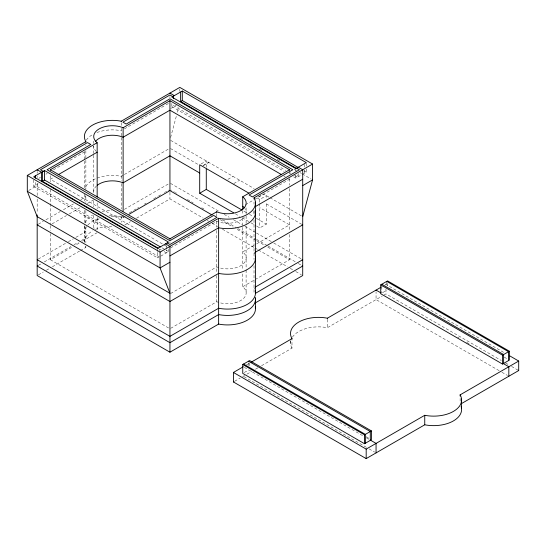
<?xml version="1.0" encoding="UTF-8"?>
<svg xmlns="http://www.w3.org/2000/svg" width="546" height="546" viewBox="0 0 546 546"><rect width="100%" height="100%" fill="white"/><g stroke="black" fill="none" stroke-linecap="round" stroke-linejoin="round"><path stroke-width="0.41" stroke-dasharray="2.73 2.05" d="M85.865 189.285L85.865 187.626M254.02 213.998L254.02 209.848L254.02 213.274M170.598 137.524L176.529 115.479M177.402 112.21L178.719 107.316M38.821 178.296L40.465 177.348M45.953 174.181L47.202 173.464M53.44 169.861L85.865 151.14M124.372 128.911L165.554 105.132M166.1 104.812L168.844 103.228M33.681 180.003L33.681 186.336L38.097 183.784M171.86 103.392L171.86 106.559L173.505 105.603L285.688 170.372M28.713 190.472L37.176 185.585M170.645 108.524L176.29 105.269M52.539 177.982L50.341 179.252L163.425 244.54M38.275 224.229L43.209 221.376M45.953 219.792L60.299 211.514M63.418 209.712L73.396 203.951M80.876 199.631L85.865 196.751A27.935 16.127 0 0 1 85.333 195.721M123.123 175.239L121.253 176.324A27.935 16.127 0 0 0 85.142 187.92M124.372 174.522L168.844 148.84M52.123 223.833L66.482 215.547M69.267 213.936L80.426 207.494M87.401 203.467L93.673 199.843M201.16 163.909L206.279 160.954L206.279 169.192M38.275 259.07L65.909 243.113M68.407 241.673L73.396 238.793M75.887 237.353L85.865 231.593A27.935 16.127 0 0 1 84.412 226.167M124.372 209.364L168.844 183.688M203.508 165.267L208.633 162.312M203.044 165.841L208.893 162.462M38.275 265.404L41.564 263.506M44.308 261.923L70.898 246.567M74.017 244.772L78.385 242.247M81.497 240.452L85.865 237.926A27.935 16.127 0 0 1 99.775 218.38M123.123 216.421L121.253 217.499A27.935 16.127 0 0 0 109.882 216.714M129.361 212.817L133.101 210.66M133.722 210.299L136.22 208.859M137.469 208.135L138.711 207.419M144.328 204.177L146.198 203.098M153.679 198.778L158.047 196.253M158.668 195.898L160.538 194.813M164.455 192.554L165.008 192.24M165.554 191.919L166.653 191.284M168.298 190.336L168.844 190.022M50.341 233.572L50.341 259.705L72.29 247.031M76.679 244.499L79.6 242.813M82.528 241.12L97.161 232.678M109.091 215.861A18.619 10.749 0 0 1 123.123 217.683L125.321 216.414M38.391 274.836L43.264 272.031M46.308 270.27L49.345 268.516M52.389 266.755L79.777 250.942M80.392 250.594L85.865 247.434L85.865 245.645M124.904 224.891L130.378 221.731M136.466 218.216L169.942 198.887L203.132 218.052M227.914 179.354L233.033 176.399M233.763 183.579L239.619 180.2M258.374 196.942L263.493 193.987L269.28 197.324M170.625 247.904L174.229 245.823M174.925 245.42L216.762 221.273A18.619 10.749 0 0 0 244.349 217.144M245.516 204.668L253.883 199.836M254.579 199.433L287.899 180.2M288.035 180.119L289.544 179.252L288.854 178.856M33.681 186.336L157.671 257.917L158.77 257.289M160.729 256.156L168.571 251.624L168.571 249.249M293.639 176.863L295.85 178.139L301.829 174.693M302.525 174.29L306.279 172.126L306.279 168.953M257.173 197.939L259.787 199.447L266.373 195.645L266.373 198.942M256.654 226.105L259.787 227.914L266.373 224.113L266.373 202.232M170.625 293.516L216.762 266.885A18.619 10.749 0 0 0 240.718 265.725A18.619 10.749 0 0 0 242.724 251.89L255.972 244.246M256.668 243.844L289.544 224.863L259.787 207.685M255.269 252.252L254.02 252.975A27.935 16.127 0 0 1 254.552 253.999M170.673 328.33L216.762 301.726A18.619 10.749 0 0 0 240.718 300.566A18.619 10.749 0 0 0 242.724 286.732L242.724 273.669M242.724 286.732L254.429 279.975M255.159 279.552L289.544 259.705L289.544 233.572M246.335 364.994L249.379 363.233M381.613 286.889L382.227 286.534M385.319 284.753L385.933 284.398L504.163 352.655M244.267 372.522L248.778 369.915L362.96 435.838M382.521 292.697L386.759 290.254M234.65 381.245L240.206 378.037M242.677 376.61L244.506 375.552M246.942 374.147L251.808 371.335M255.46 369.226L257.896 367.82M261.548 365.711L291.98 348.143L291.98 339.824M292.438 337.128A27.935 16.127 0 0 1 327.368 327.709L382.227 296.034M384.084 294.97L385.933 293.898L501.283 360.497M304.061 170.843L306.279 172.126M240.301 138.152L242.513 139.428M249.891 143.687L252.839 145.393M259.48 149.222L262.428 150.928M277.177 159.446L280.132 161.145M294.144 169.24L296.355 170.516M300.047 172.645L301.522 173.498M302.259 173.921L311.111 179.033M289.38 172.502L290.854 173.355M294.547 175.484L297.495 177.191L297.495 174.816M171.86 106.559L284.043 171.321M283.749 175.908L285.189 176.733M170.666 140.39L254.088 188.554M270.004 197.741L301.986 216.209M170.489 148.526L198.819 164.878M266.373 203.883L301.61 224.229M504.204 357.118L507.896 359.248M243.837 211.104L246.969 212.913M249.467 214.36L253.228 216.523M256.354 218.332L266.373 224.113M505.603 362.988L509.2 365.069M511.568 366.434L517.601 369.915M457.664 337.216L459.05 338.015M466.659 342.41L469.43 344.007M235.374 213.82L239.755 216.352M242.26 217.793L250.396 222.495M251.024 222.857L256.033 225.744M499.146 370.666L376.058 299.597L376.058 291.878M501.91 372.263L507.439 375.457M170.489 183.367L219.042 211.398M224.085 214.312L229.122 217.219M233.449 219.717L242.09 224.706M244.97 226.365L255.767 232.603M256.49 233.019L272.331 242.165M273.771 242.997L301.61 259.07M171.041 190.022L171.587 190.336M173.785 191.605L174.331 191.919M174.877 192.24L175.43 192.554M175.976 192.875L176.529 193.188M187.36 199.447L193.12 202.771M201.761 207.76L203.924 209.009M222.645 219.813L236.329 227.716M237.769 228.542L255.767 238.936M256.49 239.353L267.287 245.591M268.011 246.007L295.577 261.923M298.321 263.506L301.61 265.404M220.229 219.683L233.142 227.143M237.217 229.497L256.245 240.479M256.927 240.875L265.076 245.577M267.799 247.147L289.544 259.705M207.282 220.447L208.668 221.246M212.121 223.246L217.656 226.44M222.495 229.231L254.306 247.597M254.996 247.993L257.76 249.59M258.456 249.993L287.496 266.762M290.26 268.359L293.721 270.352M295.796 271.546L301.324 274.74M164.148 244.956L167.028 246.615M161.93 247.788L168.571 251.624M159.732 249.058L161.213 249.911M164.162 251.617L166.373 252.894L166.373 249.727M159.316 256.968L35.326 185.387L35.326 181.429M366.23 436.78L369.178 438.479M244.321 367.342L248.437 369.717M366.421 437.837L369.185 439.434M50.341 259.705L168.584 327.969M366.38 447.317L243.291 376.255L243.291 375.662M369.144 448.914L374.672 452.108M460.135 398.423L460.135 401.392M387.578 283.333L387.578 285.749M386.759 281.388L386.759 285.421M385.933 284.398L385.933 284.992M385.933 289.148L385.933 293.898M381.818 286.657L381.818 293.106M327.368 319.396L327.368 327.709M306.279 163.411L306.279 168.161M304.627 164.36L304.627 169.117M304.627 169.908L304.627 173.075M298.321 173.546L298.321 176.713M295.85 169.431L295.85 171.014M295.85 174.973L295.85 178.139M290.561 340.677L290.561 343.844M289.544 172.72L289.544 173.908M289.544 178.658L289.544 185.162M289.544 188.541L289.544 230.671M259.787 199.447L259.787 202.743M259.787 203.562L259.787 227.914M254.02 202.013L254.02 204.197M254.02 219.799L254.02 259.507M254.02 265.643L254.02 294.151M249.597 362.994L249.597 366.216M248.505 362.817L248.505 366.045M246.103 207.862L246.103 213.404A18.619 10.749 0 0 0 244.936 208.661M246.103 215.943L246.103 225.232M246.103 226.078L246.103 269.219M246.103 270.065L246.103 293.864M242.724 210.503L242.724 214.728M242.724 218.107L242.724 226.549M242.724 227.395L242.724 269.315M216.762 213.547L216.762 215.923M216.762 221.273L216.762 227.184M216.762 230.562L216.762 272.693M216.762 275.594L216.762 301.726M179.818 88.978L179.818 91.353M169.942 96.656L169.942 97.843M169.942 192.356L169.942 198.887M169.942 241.769L169.942 242.956M166.373 245.768L166.373 248.935M159.316 249.051L159.316 250.634M157.671 249.208L157.671 251.583M157.671 252.375L157.671 257.917M123.123 215.506L123.123 217.683M121.253 122.986L121.253 125.362M121.253 128.33L121.253 136.623M121.253 137.469L121.253 180.678M121.253 183.579L121.253 208.988M121.253 216.312L121.253 222.249M97.161 202.914L97.161 208.722M97.161 217.431L97.161 230.494M93.782 141.134L93.782 143.509M93.782 145.939L93.782 154.381M93.782 155.228L93.782 193.257M93.782 200.901L93.782 206.852M93.782 215.349L93.782 225.546M85.865 145.202L85.865 145.796M85.865 150.546L85.865 159.582M85.865 160.258L85.865 189.148M85.865 196.751L85.865 202.293M85.865 210.544L85.865 222.884M85.865 226.843L85.865 242.677M84.446 151.911L84.446 160.353M84.446 161.2L84.446 188.234M84.446 194.151L84.446 200.948M84.446 210.299L84.446 224.747M84.446 225.594L84.446 242.342M50.341 175.689L50.341 181.784M50.341 189.387L50.341 224.017M50.341 225.587L50.341 230.671M37.176 171.526L37.176 173.314M37.176 176.283L37.176 177.47M37.176 183.21L37.176 195.652M37.176 199.01L37.176 213.268M94.049 228.467A18.619 10.749 0 0 1 99.167 218.844M85.865 247.434A27.935 16.127 0 0 1 85.333 246.403M84.412 242.001A27.935 16.127 0 0 1 92.588 230.883M95.407 229.456A27.935 16.127 0 0 1 111.848 226.16M96.328 151.481A18.619 10.749 0 0 1 93.714 146.075M93.81 192.663A18.619 10.749 0 0 1 96.301 186.138M86.323 140.124A27.935 16.127 0 0 1 92.588 134.589M96.963 132.528A27.935 16.127 0 0 1 121.253 130.706M254.02 287.817A27.935 16.127 0 0 1 254.552 288.841M85.142 222.768A27.935 16.127 0 0 1 92.588 215.042M102.17 211.425A27.935 16.127 0 0 1 111.848 210.319M291.98 348.143A27.935 16.127 0 0 1 290.875 340.438"/><path stroke-width="0.82" d="M302.709 216.625L312.585 179.887L312.585 164.046L179.818 87.394L121.253 121.205A27.935 16.127 0 0 0 92.588 125.089A27.935 16.127 0 0 0 85.865 141.639L85.865 142.233M27.3 175.45L160.067 252.102L160.067 267.936L169.942 293.277L37.176 216.625L27.3 191.284L27.3 175.45L85.865 141.639M44.581 170.536L33.681 176.836L157.671 248.416L168.571 242.124L44.581 170.536L44.581 180.043L160.456 246.942M182.289 91.039L171.86 97.051L295.85 168.639L306.279 162.619L182.289 91.039L182.289 100.539L298.157 167.438M50.341 170.338L50.341 169.745L97.161 142.718A18.619 10.749 0 0 1 99.167 128.89A18.619 10.749 0 0 1 123.123 127.73L169.942 100.696L289.544 169.745L289.544 170.338M44.581 180.043L41.564 181.784L41.564 172.283L37.176 169.745L37.176 170.338M180.637 91.987L180.637 101.488L182.289 100.539M58.115 174.761L97.161 152.218M37.722 224.542L37.176 224.863L169.942 301.515L218.632 273.403A27.935 16.127 0 0 0 255.269 256.156M37.722 259.391L37.176 259.705L169.942 336.356L218.632 308.244A27.935 16.127 0 0 0 255.269 290.998M37.722 265.725L37.176 266.038L169.942 342.69L218.632 314.578A27.935 16.127 0 0 0 255.269 297.331M128.979 214.305L169.942 190.656L212.073 214.981M248.949 193.188L199.7 164.756L199.7 193.223L206.279 189.421L241.96 210.019M50.341 169.745L169.942 238.8L216.762 211.766A18.619 10.749 0 0 0 240.718 210.606A18.619 10.749 0 0 0 242.724 196.778L289.544 169.745M160.067 252.102L218.632 218.291A27.935 16.127 0 0 0 247.297 214.407A27.935 16.127 0 0 0 254.02 197.857L312.585 164.046M169.942 255.903L218.632 227.791A27.935 16.127 0 0 0 255.269 210.544M255.269 206.641L302.709 179.252M169.942 262.237L160.067 267.936L27.3 191.284M302.709 185.585L312.585 179.887M255.269 252.252L302.709 224.863L302.163 224.542M255.269 287.094L302.709 259.705L302.163 259.391M255.269 293.434L302.709 266.038L302.163 265.725M37.176 214.947L37.176 275.539L169.942 352.197L218.632 324.085A27.935 16.127 0 0 0 255.269 306.838M255.235 302.948L302.709 275.539L302.709 169.745L298.321 167.213M242.745 364.53L249.597 360.572L371.396 430.89L371.396 439.762L364.537 443.721L242.745 373.403L242.745 364.53L364.537 434.848L371.396 430.89M380.719 284.869L387.578 280.91L509.37 351.228L509.37 360.101L502.518 364.059L380.719 293.741L380.719 284.869L502.518 355.187L509.37 351.228M461.09 406.456A27.935 16.127 0 0 1 424.747 424.795L366.182 458.606L233.415 381.954L233.415 372.454L243.291 366.748M251.201 362.182L291.98 338.636A27.935 16.127 0 0 1 298.703 322.092A27.935 16.127 0 0 1 327.368 318.209L380.992 287.244M233.415 381.954L234.029 381.599M233.415 372.454L366.182 449.105L424.747 415.294A27.935 16.127 0 0 0 453.412 411.411A27.935 16.127 0 0 0 460.135 394.86L518.7 361.049L518.7 370.55L461.35 403.665M174.331 95.632L169.942 93.093L169.942 93.687M172.686 96.581L169.942 94.997L122.898 122.154L126.187 124.058L169.942 98.799L292.833 169.745L249.078 195.011L252.375 196.908L299.42 169.745L296.676 168.161M180.637 101.488L296.512 168.386M281.586 174.659L169.942 110.196L123.123 137.23A18.619 10.749 0 0 0 95.536 141.359M199.7 172.993L169.942 155.815L123.123 182.842A18.619 10.749 0 0 0 97.174 185.36M386.759 281.388L508.551 351.706L508.551 360.572M509.923 355.978L518.7 361.049M381.818 284.241L503.61 354.552L503.61 363.424M518.154 370.236L518.7 370.55M380.855 292.868L376.058 290.097L376.058 290.69M503.337 363.581L508.824 366.748L508.824 376.255M199.7 193.223L233.497 212.735M43.209 171.328L40.465 169.745L87.51 142.588L90.807 144.485L47.052 169.745L169.942 240.697L213.698 215.438L216.987 217.335L169.942 244.499L167.199 242.915M165.554 243.864L169.942 246.403L169.942 352.197M158.258 248.205L42.39 181.306L42.39 171.806M248.505 361.206L370.297 431.524L370.297 440.397M243.564 364.059L365.363 434.377L365.363 443.243M370.57 440.233L376.058 443.4L376.058 452.907M502.518 355.187L502.518 364.059M461.554 399.16L461.554 408.661M460.135 394.86L460.135 396.048M424.747 415.294L424.747 424.795M366.182 449.105L366.182 458.606M364.537 434.848L364.537 443.721M327.368 318.209L327.368 318.803M291.98 338.636L291.98 339.23M255.439 202.156L255.439 292.11M255.439 298.45L255.439 307.951M254.02 197.857L254.02 198.451M242.724 196.778L242.724 209.657M218.632 218.291L218.632 324.085M216.762 211.766L216.762 212.36M206.279 169.192L206.279 189.421M173.505 96.103L173.505 98.478M169.942 100.696L169.942 190.656M169.942 238.8L169.942 239.394M123.123 127.73L123.123 211.152M121.253 121.205L121.253 121.799M97.161 142.718L97.161 196.99M35.326 175.88L35.326 178.255M242.724 206.279A18.619 10.749 0 0 1 244.301 207.814"/></g></svg>
